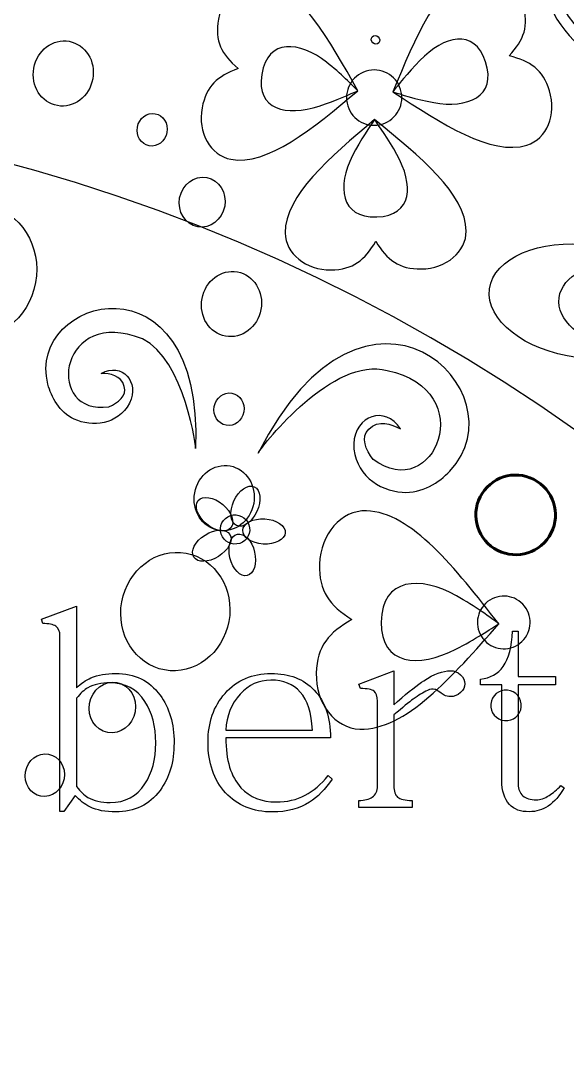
# Model space of a CAD drawing. Header units: millimetres. Extents: x -96 to 58, y -5 to 152.
# Drawn here: x -4.22 to 12.84, y 98.71 to 131.25 of the extents above; entities that cross this region are included whole.
import ezdxf

# ---------------------------------------------------------------- set-up
doc = ezdxf.new("R2010")
doc.units = ezdxf.units.MM
doc.header["$MEASUREMENT"] = 0
doc.layers.add('Capa 1', color=7, linetype='Continuous')

msp = doc.modelspace()

# ---------------------------------------------------------------- linework, layer by layer
at = {"layer": 'Capa 1', "color": 250, "lineweight": 9}
msp.add_open_spline([(-95.1806, 149.5), (-95.1806, 149.5), (57.2195, 149.5), (57.2195, 149.5), (57.2195, 149.5), (57.2195, 149.5), (57.2195, -2.9001), (57.2195, -2.9001), (57.2195, -2.9001), (57.2195, -2.9001), (-95.1806, -2.9001), (-95.1806, -2.9001), (-95.1806, -2.9001), (-95.1806, -2.9001), (-95.1806, 149.5), (-95.1806, 149.5)], degree=3, knots=[0, 0, 0, 0, 0.2, 0.2, 0.2, 0.2, 0.4, 0.4, 0.4, 0.4, 0.6, 0.6, 0.6, 0.6, 1, 1, 1, 1], dxfattribs=at)
at = {"layer": 'Capa 1'}
for points, knots in [([(13.602, 134.0283), (14.895, 133.556), (16.0189, 134.993), (14.6538, 135.504), (14.6538, 135.504), (13.4911, 135.8082), (12.5711, 134.7283), (12.3682, 133.6899), (12.3682, 133.6899), (12.0908, 132.0026), (13.2302, 130.5359), (14.7467, 129.9301), (14.7467, 129.9301), (17.0989, 129.0667), (19.5429, 130.2463), (20.7901, 132.3179), (20.7901, 132.3179), (21.7494, 134.014), (21.8333, 135.9562), (21.1614, 137.7711), (21.1614, 137.7711), (21.3412, 137.4007), (21.8396, 136.1928), (21.835, 134.9223), (21.835, 134.9223), (21.8313, 133.6518), (20.7778, 130.7257), (18.3629, 129.7037), (18.3629, 129.7037), (16.29, 128.8266), (13.7797, 129.3352), (12.5256, 131.3105), (12.5256, 131.3105), (11.7343, 132.6378), (11.75, 134.4811), (13.0788, 135.4636), (13.0788, 135.4636), (13.9906, 136.5919), (16.8523, 136.2554), (16.709, 134.0734), (16.709, 134.0734), (16.6338, 132.9247), (15.771, 132.5122), (15.122, 132.5761), (15.122, 132.5761), (14.3387, 132.6531), (13.6781, 133.5356), (13.602, 134.0283)], [0, 0, 0, 0, 0.0769231, 0.0769231, 0.0769231, 0.0769231, 0.1538462, 0.1538462, 0.1538462, 0.1538462, 0.2307692, 0.2307692, 0.2307692, 0.2307692, 0.3076923, 0.3076923, 0.3076923, 0.3076923, 0.3846154, 0.3846154, 0.3846154, 0.3846154, 0.4615385, 0.4615385, 0.4615385, 0.4615385, 0.5384615, 0.5384615, 0.5384615, 0.5384615, 0.6153846, 0.6153846, 0.6153846, 0.6153846, 0.6923077, 0.6923077, 0.6923077, 0.6923077, 0.7692308, 0.7692308, 0.7692308, 0.7692308, 0.8461538, 0.8461538, 0.8461538, 0.8461538, 1, 1, 1, 1]), ([(11.0366, 130.1573), (11.7, 129.992), (12.0837, 129.7406), (12.2921, 129.0654), (12.2921, 129.0654), (12.5217, 128.3196), (12.2071, 127.5599), (11.5891, 127.3698), (11.5891, 127.3698), (10.4706, 127.0248), (8.935, 128.0308), (7.4001, 129.0366), (7.4001, 129.0366), (8.1028, 130.7326), (8.8053, 132.4279), (9.9243, 132.7726), (9.9243, 132.7726), (10.5421, 132.9628), (11.2296, 132.5122), (11.4592, 131.7666), (11.4592, 131.7666), (11.6673, 131.0916), (11.4919, 130.6673), (11.0366, 130.1573)], [0, 0, 0, 0, 0.1428571, 0.1428571, 0.1428571, 0.1428571, 0.2857143, 0.2857143, 0.2857143, 0.2857143, 0.4285714, 0.4285714, 0.4285714, 0.4285714, 0.5714286, 0.5714286, 0.5714286, 0.5714286, 0.7142857, 0.7142857, 0.7142857, 0.7142857, 1, 1, 1, 1]), ([(2.5619, 129.7597), (2.0506, 130.2139), (1.827, 130.6142), (1.9557, 131.3092), (1.9557, 131.3092), (2.0978, 132.0766), (2.7293, 132.6035), (3.3642, 132.4861), (3.3642, 132.4861), (4.5155, 132.2731), (5.4095, 130.6698), (6.3031, 129.0666), (6.3031, 129.0666), (4.8949, 127.8902), (3.486, 126.7136), (2.3347, 126.9269), (2.3347, 126.9269), (1.6996, 127.0446), (1.2987, 127.7626), (1.4411, 128.5298), (1.4411, 128.5298), (1.5697, 129.2249), (1.9216, 129.5189), (2.5619, 129.7597)], [0, 0, 0, 0, 0.1428571, 0.1428571, 0.1428571, 0.1428571, 0.2857143, 0.2857143, 0.2857143, 0.2857143, 0.4285714, 0.4285714, 0.4285714, 0.4285714, 0.5714286, 0.5714286, 0.5714286, 0.5714286, 0.7142857, 0.7142857, 0.7142857, 0.7142857, 1, 1, 1, 1]), ([(10.2953, 129.9714), (10.6583, 128.875), (9.7243, 128.5072), (8.6751, 128.6977), (8.6751, 128.6977), (8.1259, 128.7976), (7.6153, 128.9652), (7.4001, 129.0366), (7.4001, 129.0366), (7.5456, 129.213), (7.8614, 129.6263), (8.2432, 130.0156), (8.2432, 130.0156), (8.9975, 130.7852), (9.9398, 131.0439), (10.2953, 129.9714)], [0, 0, 0, 0, 0.2, 0.2, 0.2, 0.2, 0.4, 0.4, 0.4, 0.4, 0.6, 0.6, 0.6, 0.6, 1, 1, 1, 1]), ([(-3.8171, 129.7765), (-3.919, 129.2215), (-3.5887, 128.6957), (-3.0805, 128.6028), (-3.0805, 128.6028), (-2.5721, 128.5099), (-2.0773, 128.8845), (-1.976, 129.4397), (-1.976, 129.4397), (-1.874, 129.995), (-2.2041, 130.5204), (-2.7127, 130.6133), (-2.7127, 130.6133), (-3.2212, 130.7064), (-3.7159, 130.3316), (-3.8171, 129.7765)], [0, 0, 0, 0, 0.2, 0.2, 0.2, 0.2, 0.4, 0.4, 0.4, 0.4, 0.6, 0.6, 0.6, 0.6, 1, 1, 1, 1]), ([(3.305, 129.5809), (3.4915, 130.7207), (4.4891, 130.6133), (5.3303, 129.9585), (5.3303, 129.9585), (5.7709, 129.6156), (6.1457, 129.23), (6.3031, 129.0666), (6.3031, 129.0666), (6.0925, 128.9782), (5.6211, 128.7584), (5.1022, 128.5902), (5.1022, 128.5902), (4.077, 128.2581), (3.1223, 128.466), (3.305, 129.5809)], [0, 0, 0, 0, 0.2, 0.2, 0.2, 0.2, 0.4, 0.4, 0.4, 0.4, 0.6, 0.6, 0.6, 0.6, 1, 1, 1, 1]), ([(6.9431, 130.7548), (6.886, 130.8054), (6.8019, 130.8041), (6.7553, 130.7515), (6.7553, 130.7515), (6.709, 130.6995), (6.7172, 130.6155), (6.7747, 130.565), (6.7747, 130.565), (6.832, 130.5143), (6.9158, 130.5155), (6.9625, 130.5679), (6.9625, 130.5679), (7.0092, 130.6203), (6.9999, 130.7037), (6.9431, 130.7548)], [0, 0, 0, 0, 0.2, 0.2, 0.2, 0.2, 0.4, 0.4, 0.4, 0.4, 0.6, 0.6, 0.6, 0.6, 1, 1, 1, 1]), ([(7.6425, 129.1086), (7.7831, 128.6518), (7.5265, 128.1678), (7.0704, 128.027), (7.0704, 128.027), (6.6142, 127.8864), (6.1296, 128.1425), (5.9891, 128.5989), (5.9891, 128.5989), (5.8484, 129.0558), (6.1045, 129.5398), (6.5606, 129.6805), (6.5606, 129.6805), (7.0175, 129.8214), (7.5014, 129.5649), (7.6425, 129.1086)], [0, 0, 0, 0, 0.2, 0.2, 0.2, 0.2, 0.4, 0.4, 0.4, 0.4, 0.6, 0.6, 0.6, 0.6, 1, 1, 1, 1]), ([(-0.5801, 127.9338), (-0.6308, 127.6562), (-0.4661, 127.393), (-0.2119, 127.3466), (-0.2119, 127.3466), (0.0427, 127.3004), (0.2895, 127.4876), (0.3407, 127.7651), (0.3407, 127.7651), (0.3914, 128.043), (0.2263, 128.3055), (-0.0279, 128.3519), (-0.0279, 128.3519), (-0.2823, 128.3986), (-0.5296, 128.2109), (-0.5801, 127.9338)], [0, 0, 0, 0, 0.2, 0.2, 0.2, 0.2, 0.4, 0.4, 0.4, 0.4, 0.6, 0.6, 0.6, 0.6, 1, 1, 1, 1]), ([(6.8666, 124.3618), (6.5193, 123.7726), (6.1689, 123.4764), (5.4623, 123.4692), (5.4623, 123.4692), (4.6821, 123.4611), (4.0433, 123.9793), (4.0369, 124.6254), (4.0369, 124.6254), (4.0247, 125.7961), (5.4262, 126.9812), (6.8277, 128.1668), (6.8277, 128.1668), (8.2527, 127.0107), (9.6782, 125.8541), (9.6899, 124.6833), (9.6899, 124.6833), (9.6968, 124.0371), (9.0689, 123.5061), (8.2887, 123.4981), (8.2887, 123.4981), (7.5825, 123.491), (7.2258, 123.78), (6.8666, 124.3618)], [0, 0, 0, 0, 0.1428571, 0.1428571, 0.1428571, 0.1428571, 0.2857143, 0.2857143, 0.2857143, 0.2857143, 0.4285714, 0.4285714, 0.4285714, 0.4285714, 0.5714286, 0.5714286, 0.5714286, 0.5714286, 0.7142857, 0.7142857, 0.7142857, 0.7142857, 1, 1, 1, 1]), ([(6.8994, 125.1254), (5.7448, 125.0896), (5.6586, 126.0894), (6.1397, 127.0406), (6.1397, 127.0406), (6.3914, 127.5392), (6.6977, 127.9805), (6.8277, 128.1668), (6.8277, 128.1668), (6.9548, 127.9775), (7.2612, 127.5564), (7.5257, 127.0797), (7.5257, 127.0797), (8.0487, 126.1376), (8.0283, 125.1605), (6.8994, 125.1254)], [0, 0, 0, 0, 0.2, 0.2, 0.2, 0.2, 0.4, 0.4, 0.4, 0.4, 0.6, 0.6, 0.6, 0.6, 1, 1, 1, 1]), ([(0.7392, 125.7163), (0.6617, 125.2926), (0.914, 124.8909), (1.3021, 124.8199), (1.3021, 124.8199), (1.6906, 124.7489), (2.0682, 125.0352), (2.1458, 125.4593), (2.1458, 125.4593), (2.2235, 125.8832), (1.9712, 126.2847), (1.5831, 126.3557), (1.5831, 126.3557), (1.1945, 126.4267), (0.8167, 126.1403), (0.7392, 125.7163)], [0, 0, 0, 0, 0.2, 0.2, 0.2, 0.2, 0.4, 0.4, 0.4, 0.4, 0.6, 0.6, 0.6, 0.6, 1, 1, 1, 1]), ([(18.006, 119.2161), (18.5833, 120.2029), (17.6895, 120.9215), (16.8812, 120.9252), (16.8812, 120.9252), (15.0254, 120.8607), (13.8298, 118.7055), (13.731, 116.9554), (13.731, 116.9554), (13.6518, 114.1355), (15.7115, 112.337), (18.1752, 112.0888), (18.1752, 112.0888), (21.9802, 111.8247), (25.5064, 114.8596), (27.0023, 118.7498), (27.0023, 118.7498), (27.9771, 121.4749), (27.9079, 124.1839), (26.9619, 126.5302), (26.9619, 126.5302), (26.9619, 126.5302), (27.0602, 126.574), (27.0602, 126.574), (27.0602, 126.574), (27.4648, 125.7786), (27.9176, 124.6509), (28.0767, 123.3928), (28.0767, 123.3928), (28.3323, 121.3668), (27.312, 116.2072), (23.7983, 113.4374), (23.7983, 113.4374), (20.7831, 111.0603), (16.8068, 110.684), (14.4646, 113.2382), (14.4646, 113.2382), (12.9711, 114.9796), (12.6146, 117.9236), (14.4608, 120.117), (14.4608, 120.117), (15.3656, 121.1358), (16.8, 121.8162), (17.8474, 121.1207), (17.8474, 121.1207), (18.388, 120.7244), (18.6534, 119.8489), (18.006, 119.2161)], [0, 0, 0, 0, 0.0769231, 0.0769231, 0.0769231, 0.0769231, 0.1538462, 0.1538462, 0.1538462, 0.1538462, 0.2307692, 0.2307692, 0.2307692, 0.2307692, 0.3076923, 0.3076923, 0.3076923, 0.3076923, 0.3846154, 0.3846154, 0.3846154, 0.3846154, 0.4615385, 0.4615385, 0.4615385, 0.4615385, 0.5384615, 0.5384615, 0.5384615, 0.5384615, 0.6153846, 0.6153846, 0.6153846, 0.6153846, 0.6923077, 0.6923077, 0.6923077, 0.6923077, 0.7692308, 0.7692308, 0.7692308, 0.7692308, 0.8461538, 0.8461538, 0.8461538, 0.8461538, 1, 1, 1, 1]), ([(-7.5494, 123.7631), (-7.758, 122.6223), (-7.0801, 121.542), (-6.0352, 121.3508), (-6.0352, 121.3508), (-4.99, 121.1598), (-3.9731, 121.9298), (-3.7645, 123.0708), (-3.7645, 123.0708), (-3.5558, 124.212), (-4.2344, 125.2921), (-5.279, 125.4833), (-5.279, 125.4833), (-6.3242, 125.6744), (-7.3411, 124.9039), (-7.5494, 123.7631)], [0, 0, 0, 0, 0.2, 0.2, 0.2, 0.2, 0.4, 0.4, 0.4, 0.4, 0.6, 0.6, 0.6, 0.6, 1, 1, 1, 1]), ([(7.6391, 118.4989), (7.3323, 118.6527), (6.9636, 118.8039), (6.6468, 118.4891), (6.6468, 118.4891), (6.3955, 118.241), (6.5421, 117.8406), (6.7862, 117.5429), (6.7862, 117.5429), (8.689, 116.1159), (10.157, 119.72), (7.2209, 120.3219), (7.2209, 120.3219), (5.5579, 120.7923), (3.3584, 118.0421), (3.195, 117.7435), (3.195, 117.7435), (6.5693, 124.4483), (11.4999, 119.6316), (9.1825, 117.1809), (9.1825, 117.1809), (8.8471, 116.8263), (8.3099, 116.4763), (7.6954, 116.5178), (7.6954, 116.5178), (6.9542, 116.5671), (6.1806, 117.0965), (6.1757, 118.0352), (6.1757, 118.0352), (6.223, 118.9159), (7.1565, 119.2504), (7.6391, 118.4989)], [0, 0, 0, 0, 0.1111111, 0.1111111, 0.1111111, 0.1111111, 0.2222222, 0.2222222, 0.2222222, 0.2222222, 0.3333333, 0.3333333, 0.3333333, 0.3333333, 0.4444444, 0.4444444, 0.4444444, 0.4444444, 0.5555556, 0.5555556, 0.5555556, 0.5555556, 0.6666667, 0.6666667, 0.6666667, 0.6666667, 0.7777778, 0.7777778, 0.7777778, 0.7777778, 1, 1, 1, 1]), ([(10.4204, 122.8729), (10.2934, 121.9029), (11.5153, 120.9435), (13.1489, 120.7297), (13.1489, 120.7297), (14.7819, 120.5167), (16.2098, 121.1296), (16.3363, 122.0995), (16.3363, 122.0995), (16.4632, 123.0699), (15.241, 124.0293), (13.6077, 124.2425), (13.6077, 124.2425), (11.9741, 124.4558), (10.5466, 123.8424), (10.4204, 122.8729)], [0, 0, 0, 0, 0.2, 0.2, 0.2, 0.2, 0.4, 0.4, 0.4, 0.4, 0.6, 0.6, 0.6, 0.6, 1, 1, 1, 1]), ([(-1.7121, 120.2345), (-1.4257, 120.2236), (-1.0946, 120.1854), (-0.9893, 119.8271), (-0.9893, 119.8271), (-0.9056, 119.5433), (-1.1742, 119.3094), (-1.4738, 119.1897), (-1.4738, 119.1897), (-3.4437, 118.9129), (-3.0642, 122.1459), (-0.6701, 121.4011), (-0.6701, 121.4011), (0.7383, 121.0745), (1.2394, 118.1714), (1.2388, 117.8872), (1.2388, 117.8872), (1.4735, 124.1614), (-4.0833, 122.6232), (-3.3753, 119.8923), (-3.3753, 119.8923), (-3.2724, 119.4969), (-3.0201, 119.0235), (-2.5536, 118.8056), (-2.5536, 118.8056), (-1.9906, 118.543), (-1.2099, 118.6182), (-0.8273, 119.3042), (-0.8273, 119.3042), (-0.5063, 119.9684), (-1.0553, 120.5904), (-1.7121, 120.2345)], [0, 0, 0, 0, 0.1111111, 0.1111111, 0.1111111, 0.1111111, 0.2222222, 0.2222222, 0.2222222, 0.2222222, 0.3333333, 0.3333333, 0.3333333, 0.3333333, 0.4444444, 0.4444444, 0.4444444, 0.4444444, 0.5555556, 0.5555556, 0.5555556, 0.5555556, 0.6666667, 0.6666667, 0.6666667, 0.6666667, 0.7777778, 0.7777778, 0.7777778, 0.7777778, 1, 1, 1, 1]), ([(12.5923, 122.5998), (12.5012, 121.9015), (13.2646, 121.226), (14.2975, 121.0909), (14.2975, 121.0909), (15.3301, 120.9564), (16.2418, 121.4129), (16.3334, 122.1107), (16.3334, 122.1107), (16.4243, 122.8086), (15.6606, 123.4838), (14.6277, 123.6192), (14.6277, 123.6192), (13.595, 123.7546), (12.6833, 123.2975), (12.5923, 122.5998)], [0, 0, 0, 0, 0.2, 0.2, 0.2, 0.2, 0.4, 0.4, 0.4, 0.4, 0.6, 0.6, 0.6, 0.6, 1, 1, 1, 1]), ([(1.4375, 122.5703), (1.3359, 122.0149), (1.6661, 121.4893), (2.1747, 121.3963), (2.1747, 121.3963), (2.6831, 121.3035), (3.1778, 121.6782), (3.2791, 122.2332), (3.2791, 122.2332), (3.3806, 122.7886), (3.0508, 123.3139), (2.5419, 123.4068), (2.5419, 123.4068), (2.034, 123.5), (1.5387, 123.1249), (1.4375, 122.5703)], [0, 0, 0, 0, 0.2, 0.2, 0.2, 0.2, 0.4, 0.4, 0.4, 0.4, 0.6, 0.6, 0.6, 0.6, 1, 1, 1, 1]), ([(1.8211, 119.1984), (1.7698, 118.921), (1.9351, 118.658), (2.1896, 118.6113), (2.1896, 118.6113), (2.4439, 118.565), (2.691, 118.7524), (2.7417, 119.03), (2.7417, 119.03), (2.7923, 119.3078), (2.6272, 119.5703), (2.373, 119.617), (2.373, 119.617), (2.1189, 119.6636), (1.8713, 119.4757), (1.8211, 119.1984)], [0, 0, 0, 0, 0.2, 0.2, 0.2, 0.2, 0.4, 0.4, 0.4, 0.4, 0.6, 0.6, 0.6, 0.6, 1, 1, 1, 1]), ([(1.2098, 116.505), (1.1081, 115.9498), (1.438, 115.4242), (1.9465, 115.3309), (1.9465, 115.3309), (2.4553, 115.2382), (2.9494, 115.6128), (3.0513, 116.168), (3.0513, 116.168), (3.1528, 116.7231), (2.823, 117.2487), (2.3141, 117.3417), (2.3141, 117.3417), (1.8062, 117.4349), (1.3107, 117.0599), (1.2098, 116.505)], [0, 0, 0, 0, 0.2, 0.2, 0.2, 0.2, 0.4, 0.4, 0.4, 0.4, 0.6, 0.6, 0.6, 0.6, 1, 1, 1, 1]), ([(3.0708, 116.6892), (2.8725, 116.7799), (2.5874, 116.5822), (2.4343, 116.2482), (2.4343, 116.2482), (2.2815, 115.9139), (2.3187, 115.569), (2.5167, 115.4783), (2.5167, 115.4783), (2.7153, 115.3874), (3.0004, 115.5847), (3.1532, 115.9193), (3.1532, 115.9193), (3.3064, 116.2534), (3.2694, 116.5979), (3.0708, 116.6892)], [0, 0, 0, 0, 0.2, 0.2, 0.2, 0.2, 0.4, 0.4, 0.4, 0.4, 0.6, 0.6, 0.6, 0.6, 1, 1, 1, 1]), ([(1.3189, 116.2604), (1.1793, 116.0927), (1.294, 115.7657), (1.5763, 115.5298), (1.5763, 115.5298), (1.8586, 115.2944), (2.2005, 115.2391), (2.3404, 115.4068), (2.3404, 115.4068), (2.4805, 115.5744), (2.365, 115.9011), (2.0831, 116.1366), (2.0831, 116.1366), (1.8006, 116.3725), (1.4586, 116.4277), (1.3189, 116.2604)], [0, 0, 0, 0, 0.2, 0.2, 0.2, 0.2, 0.4, 0.4, 0.4, 0.4, 0.6, 0.6, 0.6, 0.6, 1, 1, 1, 1]), ([(6.1174, 112.5377), (5.4237, 112.9852), (5.083, 113.4217), (5.1082, 114.2743), (5.1082, 114.2743), (5.1361, 115.216), (5.7916, 115.9614), (6.5713, 115.9382), (6.5713, 115.9382), (7.9839, 115.897), (9.3468, 114.1498), (10.7091, 112.4025), (10.7091, 112.4025), (9.2462, 110.7386), (7.783, 109.0746), (6.3706, 109.1162), (6.3706, 109.1162), (5.5905, 109.1392), (4.9803, 109.9218), (5.0078, 110.8634), (5.0078, 110.8634), (5.0331, 111.7163), (5.3984, 112.1321), (6.1174, 112.5377)], [0, 0, 0, 0, 0.1428571, 0.1428571, 0.1428571, 0.1428571, 0.2857143, 0.2857143, 0.2857143, 0.2857143, 0.4285714, 0.4285714, 0.4285714, 0.4285714, 0.5714286, 0.5714286, 0.5714286, 0.5714286, 0.7142857, 0.7142857, 0.7142857, 0.7142857, 1, 1, 1, 1]), ([(2.6154, 114.9225), (2.855, 115.0025), (2.9841, 115.2614), (2.9042, 115.5012), (2.9042, 115.5012), (2.8242, 115.7409), (2.5647, 115.8702), (2.3252, 115.7902), (2.3252, 115.7902), (2.0859, 115.7103), (1.9563, 115.4508), (2.0364, 115.211), (2.0364, 115.211), (2.1167, 114.9715), (2.3753, 114.8421), (2.6154, 114.9225)], [0, 0, 0, 0, 0.2, 0.2, 0.2, 0.2, 0.4, 0.4, 0.4, 0.4, 0.6, 0.6, 0.6, 0.6, 1, 1, 1, 1]), ([(4.039, 115.2541), (4.052, 115.472), (3.7645, 115.666), (3.3976, 115.6878), (3.3976, 115.6878), (3.0305, 115.7093), (2.7228, 115.5504), (2.7096, 115.3324), (2.7096, 115.3324), (2.6968, 115.1146), (2.9841, 114.9202), (3.3509, 114.8985), (3.3509, 114.8985), (3.7182, 114.8771), (4.0261, 115.0362), (4.039, 115.2541)], [0, 0, 0, 0, 0.2, 0.2, 0.2, 0.2, 0.4, 0.4, 0.4, 0.4, 0.6, 0.6, 0.6, 0.6, 1, 1, 1, 1]), ([(1.1773, 114.4939), (1.293, 114.3089), (1.6395, 114.3167), (1.9514, 114.5115), (1.9514, 114.5115), (2.2632, 114.7062), (2.422, 115.0147), (2.3063, 115.1996), (2.3063, 115.1996), (2.1908, 115.3845), (1.8442, 115.3767), (1.5322, 115.1821), (1.5322, 115.1821), (1.2206, 114.987), (1.0617, 114.6792), (1.1773, 114.4939)], [0, 0, 0, 0, 0.2, 0.2, 0.2, 0.2, 0.4, 0.4, 0.4, 0.4, 0.6, 0.6, 0.6, 0.6, 1, 1, 1, 1]), ([(2.8489, 113.9125), (3.0611, 113.9627), (3.1647, 114.2935), (3.0796, 114.6515), (3.0796, 114.6515), (2.9949, 115.009), (2.7539, 115.2582), (2.5416, 115.2078), (2.5416, 115.2078), (2.3294, 115.1576), (2.2256, 114.8266), (2.3109, 114.4686), (2.3109, 114.4686), (2.3957, 114.1113), (2.636, 113.8619), (2.8489, 113.9125)], [0, 0, 0, 0, 0.2, 0.2, 0.2, 0.2, 0.4, 0.4, 0.4, 0.4, 0.6, 0.6, 0.6, 0.6, 1, 1, 1, 1]), ([(-1.0679, 113.0959), (-1.2528, 112.0876), (-0.6532, 111.133), (0.2703, 110.9641), (0.2703, 110.9641), (1.1939, 110.795), (2.092, 111.4756), (2.2766, 112.4838), (2.2766, 112.4838), (2.4609, 113.4926), (1.8613, 114.4469), (0.9377, 114.6157), (0.9377, 114.6157), (0.0146, 114.7844), (-0.8839, 114.1037), (-1.0679, 113.0959)], [0, 0, 0, 0, 0.2, 0.2, 0.2, 0.2, 0.4, 0.4, 0.4, 0.4, 0.6, 0.6, 0.6, 0.6, 1, 1, 1, 1]), ([(7.0373, 112.4617), (7.0494, 113.8559), (8.2595, 113.9122), (9.384, 113.2863), (9.384, 113.2863), (9.9728, 112.9588), (10.4913, 112.568), (10.7091, 112.4025), (10.7091, 112.4025), (10.4744, 112.2579), (9.9521, 111.9086), (9.3645, 111.612), (9.3645, 111.612), (8.2032, 111.027), (7.0252, 111.0978), (7.0373, 112.4617)], [0, 0, 0, 0, 0.2, 0.2, 0.2, 0.2, 0.4, 0.4, 0.4, 0.4, 0.6, 0.6, 0.6, 0.6, 1, 1, 1, 1]), ([(10.3594, 113.0997), (10.7186, 113.3787), (11.2354, 113.3135), (11.5145, 112.9549), (11.5145, 112.9549), (11.7929, 112.5962), (11.7283, 112.0789), (11.3696, 111.8001), (11.3696, 111.8001), (11.0108, 111.5215), (10.4936, 111.586), (10.2148, 111.9447), (10.2148, 111.9447), (9.9357, 112.3037), (10.0005, 112.8207), (10.3594, 113.0997)], [0, 0, 0, 0, 0.2, 0.2, 0.2, 0.2, 0.4, 0.4, 0.4, 0.4, 0.6, 0.6, 0.6, 0.6, 1, 1, 1, 1]), ([(-2.0761, 109.9207), (-2.1546, 109.4915), (-1.8994, 109.0846), (-1.5061, 109.0128), (-1.5061, 109.0128), (-1.1128, 108.941), (-0.7302, 109.2309), (-0.6515, 109.6602), (-0.6515, 109.6602), (-0.5728, 110.09), (-0.8284, 110.4961), (-1.2216, 110.5683), (-1.2216, 110.5683), (-1.6148, 110.6402), (-1.9978, 110.3502), (-2.0761, 109.9207)], [0, 0, 0, 0, 0.2, 0.2, 0.2, 0.2, 0.4, 0.4, 0.4, 0.4, 0.6, 0.6, 0.6, 0.6, 1, 1, 1, 1]), ([(10.4587, 109.8998), (10.4829, 110.163), (10.7151, 110.3565), (10.9781, 110.3331), (10.9781, 110.3331), (11.2416, 110.3094), (11.4349, 110.0769), (11.4111, 109.8136), (11.4111, 109.8136), (11.3871, 109.551), (11.1547, 109.3571), (10.892, 109.3809), (10.892, 109.3809), (10.629, 109.4049), (10.4349, 109.6373), (10.4587, 109.8998)], [0, 0, 0, 0, 0.2, 0.2, 0.2, 0.2, 0.4, 0.4, 0.4, 0.4, 0.6, 0.6, 0.6, 0.6, 1, 1, 1, 1]), ([(-4.0758, 107.7849), (-4.1419, 107.422), (-3.9262, 107.0787), (-3.5939, 107.0174), (-3.5939, 107.0174), (-3.2619, 106.9568), (-2.9379, 107.2017), (-2.8721, 107.5646), (-2.8721, 107.5646), (-2.8057, 107.928), (-3.0213, 108.2713), (-3.3538, 108.3317), (-3.3538, 108.3317), (-3.686, 108.3927), (-4.0095, 108.1479), (-4.0758, 107.7849)], [0, 0, 0, 0, 0.2, 0.2, 0.2, 0.2, 0.4, 0.4, 0.4, 0.4, 0.6, 0.6, 0.6, 0.6, 1, 1, 1, 1])]:
    msp.add_open_spline(points, degree=3, knots=knots, dxfattribs=at)
at = {"layer": 'Capa 1', "color": 7}
msp.add_open_spline([(-18.9806, 128.6859), (11.6082, 128.6859), (36.4054, 103.8887), (36.4054, 73.2999), (36.4054, 73.2999), (36.4054, 42.7112), (11.6082, 17.9139), (-18.9806, 17.9139), (-18.9806, 17.9139), (-49.5694, 17.9139), (-74.3666, 42.7111), (-74.3666, 73.2999), (-74.3666, 73.2999), (-74.3666, 103.8888), (-49.5694, 128.6859), (-18.9806, 128.6859)], degree=3, knots=[0, 0, 0, 0, 0.2, 0.2, 0.2, 0.2, 0.4, 0.4, 0.4, 0.4, 0.6, 0.6, 0.6, 0.6, 1, 1, 1, 1], dxfattribs=at)
at = {"layer": 'Capa 1', "lineweight": 60}
msp.add_open_spline([(11.9077, 116.8604), (11.3291, 117.2313), (10.5582, 117.0627), (10.1877, 116.4837), (10.1877, 116.4837), (9.8164, 115.9052), (9.985, 115.1346), (10.5642, 114.7637), (10.5642, 114.7637), (11.1431, 114.3929), (11.9131, 114.5613), (12.2843, 115.1403), (12.2843, 115.1403), (12.6551, 115.7194), (12.4864, 116.4895), (11.9077, 116.8604)], degree=3, knots=[0, 0, 0, 0, 0.2, 0.2, 0.2, 0.2, 0.4, 0.4, 0.4, 0.4, 0.6, 0.6, 0.6, 0.6, 1, 1, 1, 1], dxfattribs=at)
at = {"layer": 'Capa 1', "color": 250}
for points, knots in [([(-2.4788, 112.9546), (-2.4788, 112.9546), (-3.5731, 112.5506), (-3.5731, 112.5506), (-3.5731, 112.5506), (-3.5731, 112.5506), (-3.5401, 112.4154), (-3.5401, 112.4154), (-3.5401, 112.4154), (-3.3488, 112.4154), (-3.2107, 112.3865), (-3.1273, 112.3304), (-3.1273, 112.3304), (-3.0425, 112.2744), (-3.0008, 112.1708), (-3.0008, 112.0198), (-3.0008, 112.0198), (-3.0008, 112.0198), (-3.0008, 106.5423), (-3.0008, 106.5423), (-3.0008, 106.5423), (-3.0008, 106.5423), (-2.8742, 106.5423), (-2.8742, 106.5423), (-2.8742, 106.5423), (-2.8742, 106.5423), (-2.5205, 107.0398), (-2.5205, 107.0398), (-2.5205, 107.0398), (-2.3853, 106.8874), (-2.2343, 106.7693), (-2.0646, 106.6859), (-2.0646, 106.6859), (-1.846, 106.5796), (-1.5771, 106.5263), (-1.2564, 106.5263), (-1.2564, 106.5263), (-0.6668, 106.5264), (-0.2051, 106.7506), (0.1256, 107.2008), (0.1256, 107.2008), (0.4175, 107.5934), (0.5642, 108.0881), (0.5642, 108.6834), (0.5642, 108.6834), (0.5643, 109.2845), (0.4175, 109.7836), (0.1256, 110.1819), (0.1256, 110.1819), (-0.2051, 110.6321), (-0.6668, 110.8564), (-1.2564, 110.8564), (-1.2564, 110.8564), (-1.5541, 110.8565), (-1.8129, 110.8118), (-2.0315, 110.7212), (-2.0315, 110.7212), (-2.1955, 110.648), (-2.3436, 110.5443), (-2.4788, 110.4091), (-2.4788, 110.4091), (-2.4788, 110.4091), (-2.4788, 112.9546), (-2.4788, 112.9546)], [0, 0, 0, 0, 0.0588235, 0.0588235, 0.0588235, 0.0588235, 0.1176471, 0.1176471, 0.1176471, 0.1176471, 0.1764706, 0.1764706, 0.1764706, 0.1764706, 0.2352941, 0.2352941, 0.2352941, 0.2352941, 0.2941176, 0.2941176, 0.2941176, 0.2941176, 0.3529412, 0.3529412, 0.3529412, 0.3529412, 0.4117647, 0.4117647, 0.4117647, 0.4117647, 0.4705882, 0.4705882, 0.4705882, 0.4705882, 0.5294118, 0.5294118, 0.5294118, 0.5294118, 0.5882353, 0.5882353, 0.5882353, 0.5882353, 0.6470588, 0.6470588, 0.6470588, 0.6470588, 0.7058824, 0.7058824, 0.7058824, 0.7058824, 0.7647059, 0.7647059, 0.7647059, 0.7647059, 0.8235294, 0.8235294, 0.8235294, 0.8235294, 0.8823529, 0.8823529, 0.8823529, 0.8823529, 1, 1, 1, 1]), ([(10.1377, 110.5027), (10.1377, 110.5027), (10.8034, 110.5027), (10.8034, 110.5027), (10.8034, 110.5027), (10.8034, 110.5027), (10.8034, 107.5128), (10.8034, 107.5128), (10.8034, 107.5128), (10.8034, 107.1864), (10.8825, 106.9362), (11.0393, 106.7621), (11.0393, 106.7621), (11.1904, 106.6056), (11.3988, 106.5292), (11.662, 106.5349), (11.662, 106.5349), (11.8764, 106.5349), (12.0718, 106.5939), (12.2516, 106.7118), (12.2516, 106.7118), (12.4429, 106.8413), (12.6082, 107.0325), (12.7492, 107.2842), (12.7492, 107.2842), (12.7492, 107.2842), (12.6485, 107.3519), (12.6485, 107.3519), (12.6485, 107.3519), (12.5249, 107.2168), (12.4012, 107.113), (12.2775, 107.0411), (12.2775, 107.0411), (12.1366, 106.9507), (12.0057, 106.906), (11.882, 106.906), (11.882, 106.906), (11.6966, 106.906), (11.5556, 106.9477), (11.4607, 107.0325), (11.4607, 107.0325), (11.3643, 107.116), (11.3168, 107.2367), (11.3168, 107.3949), (11.3168, 107.3949), (11.3168, 107.3949), (11.3169, 110.5027), (11.3169, 110.5027), (11.3169, 110.5027), (11.3169, 110.5027), (12.4803, 110.5027), (12.4803, 110.5027), (12.4803, 110.5027), (12.4803, 110.5027), (12.4803, 110.7557), (12.4803, 110.7557), (12.4803, 110.7557), (12.4803, 110.7557), (11.3169, 110.7557), (11.3169, 110.7557), (11.3169, 110.7557), (11.3169, 110.7557), (11.3169, 112.1809), (11.3169, 112.1809), (11.3169, 112.1809), (11.3169, 112.1809), (11.1401, 112.1809), (11.1401, 112.1809), (11.1401, 112.1809), (11.1171, 111.6919), (11.0192, 111.3237), (10.8452, 111.0764), (10.8452, 111.0764), (10.6769, 110.8406), (10.4411, 110.7082), (10.1376, 110.6795), (10.1376, 110.6795), (10.1376, 110.6795), (10.1377, 110.5027), (10.1377, 110.5027)], [0, 0, 0, 0, 0.047619, 0.047619, 0.047619, 0.047619, 0.0952381, 0.0952381, 0.0952381, 0.0952381, 0.1428571, 0.1428571, 0.1428571, 0.1428571, 0.1904762, 0.1904762, 0.1904762, 0.1904762, 0.2380952, 0.2380952, 0.2380952, 0.2380952, 0.2857143, 0.2857143, 0.2857143, 0.2857143, 0.3333333, 0.3333333, 0.3333333, 0.3333333, 0.3809524, 0.3809524, 0.3809524, 0.3809524, 0.4285714, 0.4285714, 0.4285714, 0.4285714, 0.4761905, 0.4761905, 0.4761905, 0.4761905, 0.5238095, 0.5238095, 0.5238095, 0.5238095, 0.5714286, 0.5714286, 0.5714286, 0.5714286, 0.6190476, 0.6190476, 0.6190476, 0.6190476, 0.6666667, 0.6666667, 0.6666667, 0.6666667, 0.7142857, 0.7142857, 0.7142857, 0.7142857, 0.7619048, 0.7619048, 0.7619048, 0.7619048, 0.8095238, 0.8095238, 0.8095238, 0.8095238, 0.8571429, 0.8571429, 0.8571429, 0.8571429, 0.9047619, 0.9047619, 0.9047619, 0.9047619, 1, 1, 1, 1]), ([(5.3748, 107.6639), (5.1561, 107.3892), (4.9174, 107.1835), (4.6585, 107.0483), (4.6585, 107.0483), (4.3954, 106.9088), (4.0948, 106.8384), (3.7568, 106.8384), (3.7568, 106.8384), (3.2966, 106.8386), (2.9285, 106.9865), (2.6538, 107.2842), (2.6538, 107.2842), (2.339, 107.6279), (2.1821, 108.147), (2.1821, 108.8431), (2.1821, 108.8431), (2.1821, 108.8431), (5.451, 108.8432), (5.451, 108.8432), (5.451, 108.8432), (5.451, 109.4774), (5.2826, 109.9748), (4.9447, 110.3343), (4.9447, 110.3343), (4.614, 110.6825), (4.1652, 110.8564), (3.5972, 110.8564), (3.5972, 110.8564), (3.0076, 110.8565), (2.5273, 110.6493), (2.1562, 110.2337), (2.1562, 110.2337), (1.8025, 109.8282), (1.6256, 109.3205), (1.6256, 108.7079), (1.6256, 108.7079), (1.6256, 108.0566), (1.8082, 107.5286), (2.1735, 107.1245), (2.1735, 107.1245), (2.5446, 106.7262), (3.032, 106.5263), (3.6389, 106.5263), (3.6389, 106.5263), (4.089, 106.5264), (4.473, 106.627), (4.7937, 106.8297), (4.7937, 106.8297), (5.0525, 106.9923), (5.2884, 107.2338), (5.5012, 107.5545), (5.5012, 107.5545), (5.5012, 107.5545), (5.3748, 107.6639), (5.3748, 107.6639)], [0, 0, 0, 0, 0.0666667, 0.0666667, 0.0666667, 0.0666667, 0.1333333, 0.1333333, 0.1333333, 0.1333333, 0.2, 0.2, 0.2, 0.2, 0.2666667, 0.2666667, 0.2666667, 0.2666667, 0.3333333, 0.3333333, 0.3333333, 0.3333333, 0.4, 0.4, 0.4, 0.4, 0.4666667, 0.4666667, 0.4666667, 0.4666667, 0.5333333, 0.5333333, 0.5333333, 0.5333333, 0.6, 0.6, 0.6, 0.6, 0.6666667, 0.6666667, 0.6666667, 0.6666667, 0.7333333, 0.7333333, 0.7333333, 0.7333333, 0.8, 0.8, 0.8, 0.8, 0.8666667, 0.8666667, 0.8666667, 0.8666667, 1, 1, 1, 1]), ([(6.3368, 106.6689), (6.3368, 106.6689), (8.0036, 106.6689), (8.0036, 106.6689), (8.0036, 106.6689), (8.0036, 106.6689), (8.0036, 106.8874), (8.0036, 106.8874), (8.0036, 106.8874), (7.7792, 106.8874), (7.6282, 106.9203), (7.5491, 106.9879), (7.5491, 106.9879), (7.4701, 107.0556), (7.4312, 107.1734), (7.4312, 107.3417), (7.4312, 107.3417), (7.4312, 107.3417), (7.4313, 109.5593), (7.4313, 109.5593), (7.4313, 109.5593), (7.7058, 109.7953), (7.9086, 109.9604), (8.038, 110.0554), (8.038, 110.0554), (8.1949, 110.1675), (8.3444, 110.2581), (8.4838, 110.3257), (8.4838, 110.3257), (8.5687, 110.3703), (8.6449, 110.3818), (8.7125, 110.3588), (8.7125, 110.3588), (8.7514, 110.3531), (8.8017, 110.3228), (8.8635, 110.2668), (8.8635, 110.2668), (8.9197, 110.2267), (8.9642, 110.1992), (8.9987, 110.1819), (8.9987, 110.1819), (9.0606, 110.1489), (9.1281, 110.1316), (9.2, 110.1316), (9.2, 110.1316), (9.3179, 110.1316), (9.4229, 110.1733), (9.5121, 110.2581), (9.5121, 110.2581), (9.6028, 110.3432), (9.6473, 110.4321), (9.6473, 110.5285), (9.6473, 110.5285), (9.6473, 110.6351), (9.6027, 110.7298), (9.5121, 110.8147), (9.5121, 110.8147), (9.4229, 110.8996), (9.3179, 110.9412), (9.2, 110.9412), (9.2, 110.9412), (8.9642, 110.9412), (8.6866, 110.8377), (8.3659, 110.6292), (8.3659, 110.6292), (8.1761, 110.5057), (7.9029, 110.2898), (7.5491, 109.9806), (7.5491, 109.9806), (7.5491, 109.9806), (7.4313, 109.8715), (7.4313, 109.8715), (7.4313, 109.8715), (7.4313, 109.8715), (7.4313, 110.9327), (7.4313, 110.9327), (7.4313, 110.9327), (7.4313, 110.9327), (6.3368, 110.52), (6.3368, 110.52), (6.3368, 110.52), (6.3368, 110.52), (6.3871, 110.3848), (6.3871, 110.3848), (6.3871, 110.3848), (6.6, 110.3848), (6.7438, 110.3574), (6.8171, 110.2998), (6.8171, 110.2998), (6.8848, 110.2495), (6.9178, 110.146), (6.9178, 109.9892), (6.9178, 109.9892), (6.9178, 109.9892), (6.9178, 107.3418), (6.9178, 107.3418), (6.9178, 107.3418), (6.9178, 107.1793), (6.8646, 107.0613), (6.7581, 106.9879), (6.7581, 106.9879), (6.6618, 106.9205), (6.5223, 106.8873), (6.3368, 106.8873), (6.3368, 106.8873), (6.3368, 106.8873), (6.3368, 106.6689), (6.3368, 106.6689)], [0, 0, 0, 0, 0.0357143, 0.0357143, 0.0357143, 0.0357143, 0.0714286, 0.0714286, 0.0714286, 0.0714286, 0.1071429, 0.1071429, 0.1071429, 0.1071429, 0.1428571, 0.1428571, 0.1428571, 0.1428571, 0.1785714, 0.1785714, 0.1785714, 0.1785714, 0.2142857, 0.2142857, 0.2142857, 0.2142857, 0.25, 0.25, 0.25, 0.25, 0.2857143, 0.2857143, 0.2857143, 0.2857143, 0.3214286, 0.3214286, 0.3214286, 0.3214286, 0.3571429, 0.3571429, 0.3571429, 0.3571429, 0.3928571, 0.3928571, 0.3928571, 0.3928571, 0.4285714, 0.4285714, 0.4285714, 0.4285714, 0.4642857, 0.4642857, 0.4642857, 0.4642857, 0.5, 0.5, 0.5, 0.5, 0.5357143, 0.5357143, 0.5357143, 0.5357143, 0.5714286, 0.5714286, 0.5714286, 0.5714286, 0.6071429, 0.6071429, 0.6071429, 0.6071429, 0.6428571, 0.6428571, 0.6428571, 0.6428571, 0.6785714, 0.6785714, 0.6785714, 0.6785714, 0.7142857, 0.7142857, 0.7142857, 0.7142857, 0.75, 0.75, 0.75, 0.75, 0.7857143, 0.7857143, 0.7857143, 0.7857143, 0.8214286, 0.8214286, 0.8214286, 0.8214286, 0.8571429, 0.8571429, 0.8571429, 0.8571429, 0.8928571, 0.8928571, 0.8928571, 0.8928571, 0.9285714, 0.9285714, 0.9285714, 0.9285714, 1, 1, 1, 1]), ([(-2.4788, 107.3188), (-2.4788, 107.3188), (-2.4788, 110.0812), (-2.4788, 110.0812), (-2.4788, 110.0812), (-2.3608, 110.2338), (-2.2429, 110.343), (-2.125, 110.4106), (-2.125, 110.4106), (-1.9395, 110.5112), (-1.7079, 110.5616), (-1.4333, 110.5616), (-1.4333, 110.5616), (-0.9616, 110.5616), (-0.5977, 110.3674), (-0.3461, 109.9806), (-0.3461, 109.9806), (-0.1203, 109.6383), (-0.0081, 109.2055), (-0.0081, 108.6834), (-0.0081, 108.6834), (-0.008, 108.1657), (-0.1203, 107.74), (-0.3461, 107.4021), (-0.3461, 107.4021), (-0.5977, 107.0154), (-0.9616, 106.8211), (-1.4333, 106.8211), (-1.4333, 106.8211), (-1.7137, 106.8213), (-1.9452, 106.8743), (-2.125, 106.9807), (-2.125, 106.9807), (-2.2487, 107.0543), (-2.3666, 107.1662), (-2.4788, 107.3188)], [0, 0, 0, 0, 0.1, 0.1, 0.1, 0.1, 0.2, 0.2, 0.2, 0.2, 0.3, 0.3, 0.3, 0.3, 0.4, 0.4, 0.4, 0.4, 0.5, 0.5, 0.5, 0.5, 0.6, 0.6, 0.6, 0.6, 0.7, 0.7, 0.7, 0.7, 0.8, 0.8, 0.8, 0.8, 1, 1, 1, 1]), ([(4.8857, 109.0876), (4.8857, 109.0876), (2.1821, 109.0876), (2.1821, 109.0876), (2.1821, 109.0876), (2.2051, 109.5319), (2.3533, 109.9044), (2.6279, 110.2078), (2.6279, 110.2078), (2.8984, 110.4997), (3.2175, 110.6464), (3.5886, 110.6464), (3.5886, 110.6464), (3.9813, 110.6466), (4.2875, 110.5227), (4.5061, 110.2754), (4.5061, 110.2754), (4.7318, 110.0181), (4.857, 109.6211), (4.8857, 109.0876)], [0, 0, 0, 0, 0.1666667, 0.1666667, 0.1666667, 0.1666667, 0.3333333, 0.3333333, 0.3333333, 0.3333333, 0.5, 0.5, 0.5, 0.5, 0.6666667, 0.6666667, 0.6666667, 0.6666667, 1, 1, 1, 1])]:
    msp.add_open_spline(points, degree=3, knots=knots, dxfattribs=at)

doc.saveas('drawing.dxf')
